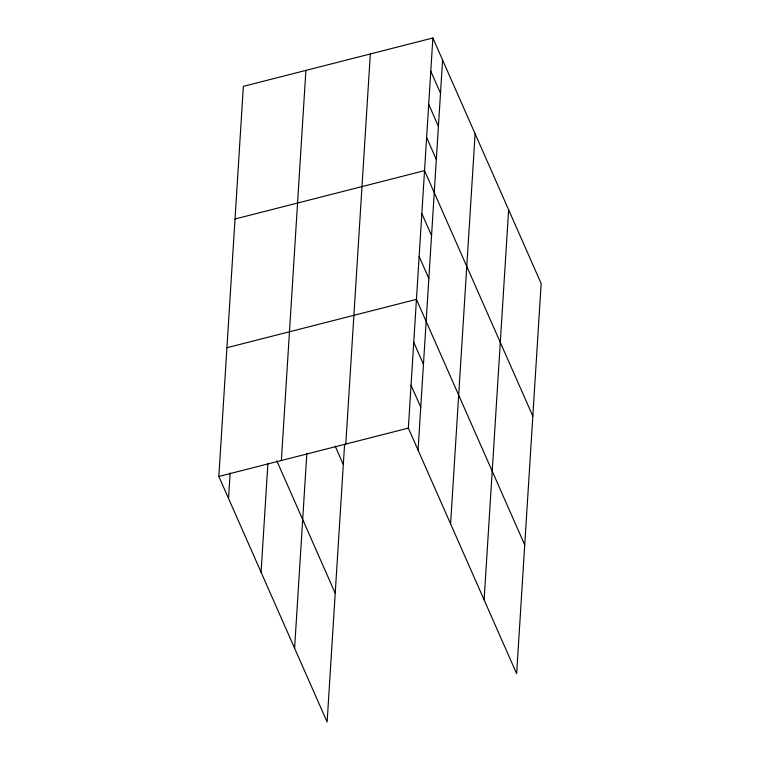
<?xml version="1.0" encoding="UTF-8"?>
<svg xmlns="http://www.w3.org/2000/svg" width="760" height="760" viewBox="0 0 760 760"><rect width="100%" height="100%" fill="white"/><g stroke="black" fill="none" stroke-linecap="round" stroke-linejoin="round"><path stroke-width="1.14" d="M344.584 444.401L327.123 722L218.832 476.453L243.362 86.346L432.877 38L541.167 283.547L516.639 673.654L408.348 428.108L432.877 38M228.541 498.475L230.137 472.957M261.07 572.232L267.928 463.22M281.371 460.503L305.9 70.395M294.595 648.232L306.841 453.397M345.8 444.058L370.329 53.96M418.057 450.119L442.586 60.011M450.585 523.887L475.114 133.779M484.11 599.887L508.639 209.779M235.02 218.984L424.536 170.639L532.836 416.176M226.927 347.719L416.442 299.373L524.732 544.91M218.832 476.453L408.348 428.108M430.787 71.155L440.496 93.176M428.706 104.319L438.416 126.331M426.616 137.475L436.325 159.495M421.838 213.55L431.547 235.562M419.14 256.462L428.849 278.474M413.744 342.285L423.453 364.297M411.046 385.197L420.755 407.208M335.179 446.091L343.311 464.531M276.83 460.873L335.217 593.265"/></g></svg>
